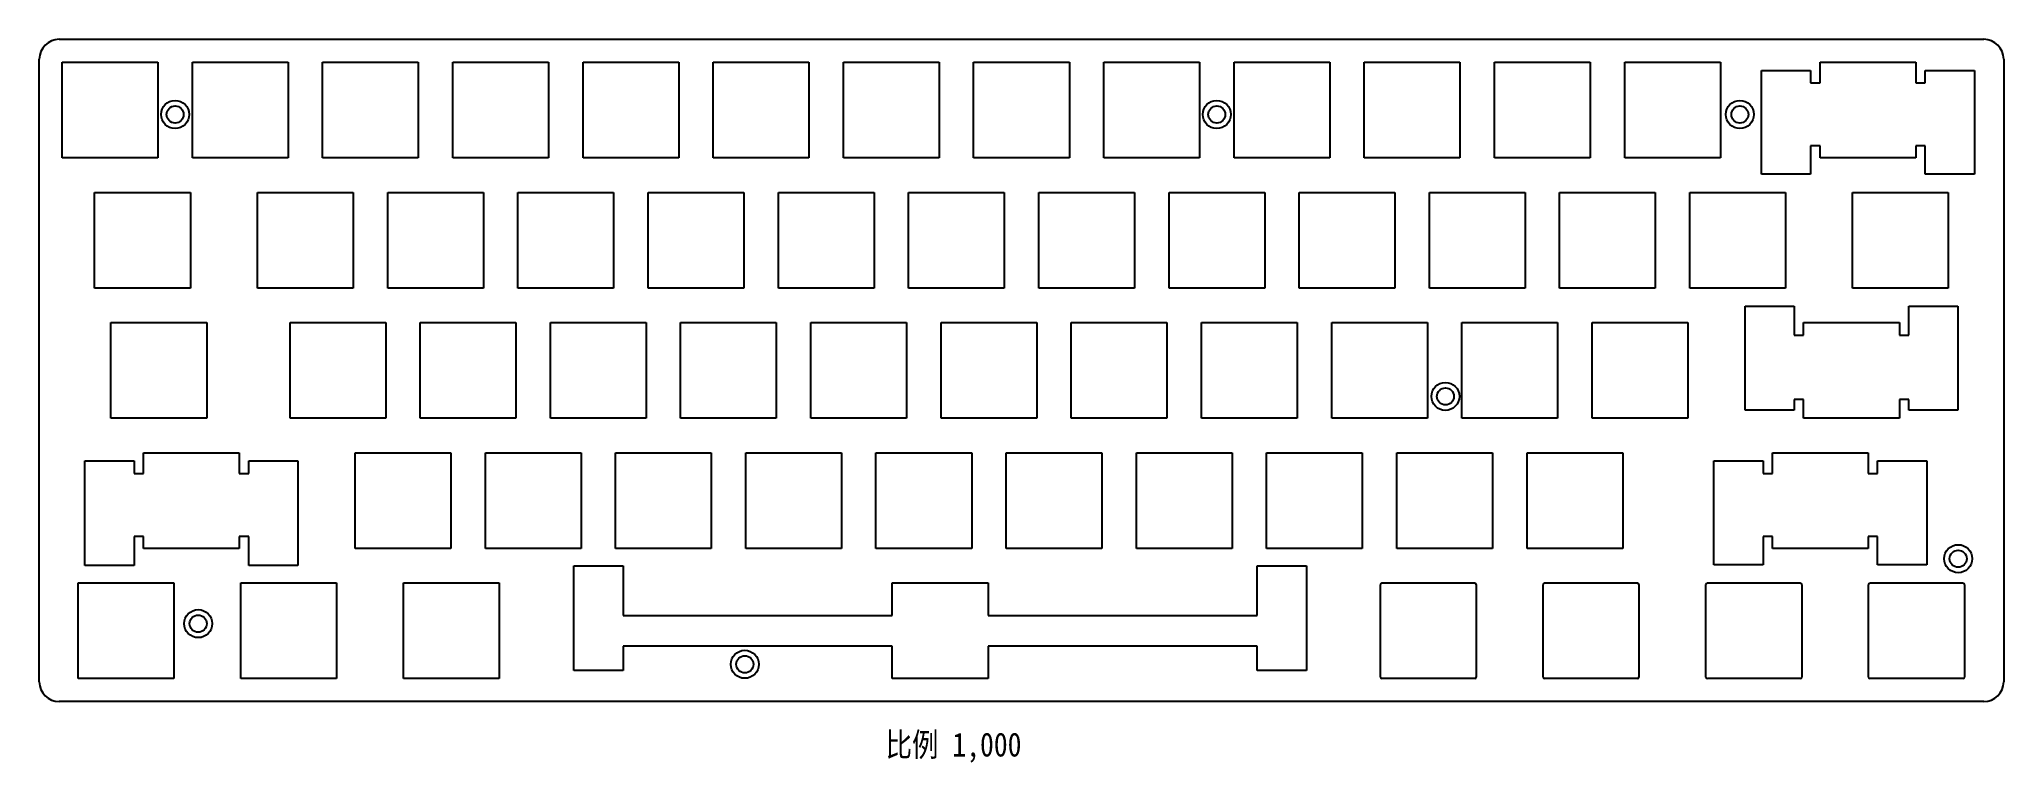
# Model space of a CAD drawing. Header units: millimetres. Extents: x 3 to 290, y 222 to 328.
import ezdxf

# ---------------------------------------------------------------- set-up
doc = ezdxf.new("R2010")
doc.units = ezdxf.units.MM
doc.header["$LTSCALE"] = 30.734
doc.layers.get('0').update_dxf_attribs({"linetype": 'CONTINUOUS'})
doc.styles.get("Standard").update_dxf_attribs({"font": 'txt', "width": 0.85})

msp = doc.modelspace()

# ---------------------------------------------------------------- linework, layer by layer
at = {"color": 7, "linetype": 'Continuous'}
for p, q in [((5.7, 328), (287.3, 328)), ((2.8, 234), (2.8, 325.1)), ((290.2, 325.1), (290.2, 234)), ((6.15, 310.65), (6.15, 324.65)), ((6.15, 324.65), (20.15, 324.65)), ((20.15, 324.65), (20.15, 310.65)), ((25.2, 310.65), (25.2, 324.65)), ((25.2, 324.65), (39.2, 324.65)), ((39.2, 324.65), (39.2, 310.65)), ((44.25, 310.65), (44.25, 324.65)), ((44.25, 324.65), (58.25, 324.65)), ((58.25, 324.65), (58.25, 310.65)), ((63.3, 310.65), (63.3, 324.65)), ((63.3, 324.65), (77.3, 324.65)), ((77.3, 324.65), (77.3, 310.65)), ((82.35, 310.65), (82.35, 324.65)), ((82.35, 324.65), (96.35, 324.65)), ((96.35, 324.65), (96.35, 310.65)), ((101.4, 310.65), (101.4, 324.65)), ((101.4, 324.65), (115.4, 324.65)), ((115.4, 324.65), (115.4, 310.65)), ((120.45, 310.65), (120.45, 324.65)), ((120.45, 324.65), (134.45, 324.65)), ((134.45, 324.65), (134.45, 310.65)), ((139.5, 310.65), (139.5, 324.65)), ((139.5, 324.65), (153.5, 324.65)), ((153.5, 324.65), (153.5, 310.65)), ((158.55, 310.65), (158.55, 324.65)), ((158.55, 324.65), (172.55, 324.65)), ((172.55, 324.65), (172.55, 310.65)), ((177.6, 310.65), (177.6, 324.65)), ((177.6, 324.65), (191.6, 324.65)), ((191.6, 324.65), (191.6, 310.65)), ((196.65, 310.65), (196.65, 324.65)), ((196.65, 324.65), (210.65, 324.65)), ((210.65, 324.65), (210.65, 310.65)), ((215.7, 324.65), (229.7, 324.65)), ((215.7, 310.65), (215.7, 324.65)), ((229.7, 324.65), (229.7, 310.65)), ((234.75, 324.65), (248.75, 324.65)), ((234.75, 310.65), (234.75, 324.65)), ((248.75, 324.65), (248.75, 310.65)), ((254.75, 323.45), (261.95, 323.45)), ((254.75, 308.25), (254.75, 323.45)), ((261.95, 323.45), (261.95, 321.63)), ((263.33, 324.65), (277.33, 324.65)), ((263.33, 321.63), (263.33, 324.65)), ((277.33, 324.65), (277.33, 321.63)), ((278.71, 323.45), (285.91, 323.45)), ((278.71, 321.63), (278.71, 323.45)), ((285.91, 323.45), (285.91, 308.25)), ((261.95, 321.63), (263.33, 321.63)), ((277.33, 321.63), (278.71, 321.63)), ((20.15, 310.65), (6.15, 310.65)), ((39.2, 310.65), (25.2, 310.65)), ((58.25, 310.65), (44.25, 310.65)), ((77.3, 310.65), (63.3, 310.65)), ((96.35, 310.65), (82.35, 310.65)), ((115.4, 310.65), (101.4, 310.65)), ((134.45, 310.65), (120.45, 310.65)), ((153.5, 310.65), (139.5, 310.65)), ((172.55, 310.65), (158.55, 310.65)), ((191.6, 310.65), (177.6, 310.65)), ((210.65, 310.65), (196.65, 310.65)), ((229.7, 310.65), (215.7, 310.65)), ((248.75, 310.65), (234.75, 310.65)), ((263.33, 312.42), (261.95, 312.42)), ((261.95, 312.42), (261.95, 308.25)), ((263.33, 310.65), (263.33, 312.42)), ((277.33, 310.65), (263.33, 310.65)), ((278.71, 312.42), (277.33, 312.42)), ((277.33, 312.42), (277.33, 310.65)), ((278.71, 308.25), (278.71, 312.42)), ((261.95, 308.25), (254.75, 308.25)), ((285.91, 308.25), (278.71, 308.25)), ((10.9, 291.6), (10.9, 305.6)), ((10.9, 305.6), (24.9, 305.6)), ((24.9, 305.6), (24.9, 291.6)), ((34.73, 291.6), (34.73, 305.6)), ((34.73, 305.6), (48.73, 305.6)), ((48.73, 305.6), (48.73, 291.6)), ((53.78, 291.6), (53.78, 305.6)), ((53.78, 305.6), (67.78, 305.6)), ((67.78, 305.6), (67.78, 291.6)), ((72.83, 291.6), (72.83, 305.6)), ((72.83, 305.6), (86.83, 305.6)), ((86.83, 305.6), (86.83, 291.6)), ((91.88, 291.6), (91.88, 305.6)), ((91.88, 305.6), (105.88, 305.6)), ((105.88, 305.6), (105.88, 291.6)), ((110.93, 291.6), (110.93, 305.6)), ((110.93, 305.6), (124.93, 305.6)), ((124.93, 305.6), (124.93, 291.6)), ((129.98, 291.6), (129.98, 305.6)), ((129.98, 305.6), (143.98, 305.6)), ((143.98, 305.6), (143.98, 291.6)), ((149.03, 291.6), (149.03, 305.6)), ((149.03, 305.6), (163.03, 305.6)), ((163.03, 305.6), (163.03, 291.6)), ((168.08, 291.6), (168.08, 305.6)), ((168.08, 305.6), (182.08, 305.6)), ((182.08, 305.6), (182.08, 291.6)), ((187.13, 305.6), (201.13, 305.6)), ((187.13, 291.6), (187.13, 305.6)), ((201.13, 305.6), (201.13, 291.6)), ((206.18, 305.6), (220.18, 305.6)), ((206.18, 291.6), (206.18, 305.6)), ((220.18, 305.6), (220.18, 291.6)), ((225.23, 305.6), (239.23, 305.6)), ((225.23, 291.6), (225.23, 305.6)), ((239.23, 305.6), (239.23, 291.6)), ((244.28, 305.6), (258.28, 305.6)), ((244.28, 291.6), (244.28, 305.6)), ((258.28, 305.6), (258.28, 291.6)), ((268.09, 305.6), (282.09, 305.6)), ((268.09, 291.6), (268.09, 305.6)), ((282.09, 305.6), (282.09, 291.6)), ((24.9, 291.6), (10.9, 291.6)), ((48.73, 291.6), (34.73, 291.6)), ((67.78, 291.6), (53.78, 291.6)), ((86.83, 291.6), (72.83, 291.6)), ((105.88, 291.6), (91.88, 291.6)), ((124.93, 291.6), (110.93, 291.6)), ((143.98, 291.6), (129.98, 291.6)), ((163.03, 291.6), (149.03, 291.6)), ((182.08, 291.6), (168.08, 291.6)), ((201.13, 291.6), (187.13, 291.6)), ((220.18, 291.6), (206.18, 291.6)), ((239.23, 291.6), (225.23, 291.6)), ((258.28, 291.6), (244.28, 291.6)), ((282.09, 291.6), (268.09, 291.6)), ((252.35, 288.95), (259.55, 288.95)), ((252.35, 273.75), (252.35, 288.95)), ((259.55, 288.95), (259.55, 284.73)), ((276.31, 288.95), (283.51, 288.95)), ((276.31, 284.73), (276.31, 288.95)), ((283.51, 288.95), (283.51, 273.75)), ((13.29, 272.55), (13.29, 286.55)), ((13.29, 286.55), (27.29, 286.55)), ((27.29, 286.55), (27.29, 272.55)), ((39.48, 272.55), (39.48, 286.55)), ((39.48, 286.55), (53.48, 286.55)), ((53.48, 286.55), (53.48, 272.55)), ((58.53, 272.55), (58.53, 286.55)), ((58.53, 286.55), (72.53, 286.55)), ((72.53, 286.55), (72.53, 272.55)), ((77.58, 272.55), (77.58, 286.55)), ((77.58, 286.55), (91.58, 286.55)), ((91.58, 286.55), (91.58, 272.55)), ((96.63, 272.55), (96.63, 286.55)), ((96.63, 286.55), (110.63, 286.55)), ((110.63, 286.55), (110.63, 272.55)), ((115.68, 272.55), (115.68, 286.55)), ((115.68, 286.55), (129.68, 286.55)), ((129.68, 286.55), (129.68, 272.55)), ((134.73, 272.55), (134.73, 286.55)), ((134.73, 286.55), (148.73, 286.55)), ((148.73, 286.55), (148.73, 272.55)), ((153.78, 272.55), (153.78, 286.55)), ((153.78, 286.55), (167.78, 286.55)), ((167.78, 286.55), (167.78, 272.55)), ((172.83, 286.55), (186.83, 286.55)), ((172.83, 272.55), (172.83, 286.55)), ((186.83, 286.55), (186.83, 272.55)), ((191.88, 286.55), (205.88, 286.55)), ((191.88, 272.55), (191.88, 286.55)), ((205.88, 286.55), (205.88, 272.55)), ((210.93, 286.55), (224.93, 286.55)), ((210.93, 272.55), (210.93, 286.55)), ((224.93, 286.55), (224.93, 272.55)), ((229.98, 286.55), (243.98, 286.55)), ((229.98, 272.55), (229.98, 286.55)), ((243.98, 286.55), (243.98, 272.55)), ((259.55, 284.73), (260.93, 284.73)), ((260.93, 286.55), (274.93, 286.55)), ((260.93, 284.73), (260.93, 286.55)), ((274.93, 286.55), (274.93, 284.73)), ((274.93, 284.73), (276.31, 284.73)), ((259.55, 273.75), (252.35, 273.75)), ((260.93, 275.32), (259.55, 275.32)), ((259.55, 275.32), (259.55, 273.75)), ((260.93, 272.55), (260.93, 275.32)), ((276.31, 275.32), (274.93, 275.32)), ((274.93, 275.32), (274.93, 272.55)), ((276.31, 273.75), (276.31, 275.32)), ((283.51, 273.75), (276.31, 273.75)), ((27.29, 272.55), (13.29, 272.55)), ((53.48, 272.55), (39.48, 272.55)), ((72.53, 272.55), (58.53, 272.55)), ((91.58, 272.55), (77.58, 272.55)), ((110.63, 272.55), (96.63, 272.55)), ((129.68, 272.55), (115.68, 272.55)), ((148.73, 272.55), (134.73, 272.55)), ((167.78, 272.55), (153.78, 272.55)), ((186.83, 272.55), (172.83, 272.55)), ((205.88, 272.55), (191.88, 272.55)), ((224.93, 272.55), (210.93, 272.55)), ((243.98, 272.55), (229.98, 272.55)), ((274.93, 272.55), (260.93, 272.55)), ((18.06, 264.48), (18.06, 267.5)), ((18.06, 267.5), (32.06, 267.5)), ((32.06, 267.5), (32.06, 264.48)), ((49.01, 253.5), (49.01, 267.5)), ((49.01, 267.5), (63.01, 267.5)), ((63.01, 267.5), (63.01, 253.5)), ((68.06, 253.5), (68.06, 267.5)), ((68.06, 267.5), (82.06, 267.5)), ((82.06, 267.5), (82.06, 253.5)), ((87.11, 253.5), (87.11, 267.5)), ((87.11, 267.5), (101.11, 267.5)), ((101.11, 267.5), (101.11, 253.5)), ((106.16, 253.5), (106.16, 267.5)), ((106.16, 267.5), (120.16, 267.5)), ((120.16, 267.5), (120.16, 253.5)), ((125.21, 253.5), (125.21, 267.5)), ((125.21, 267.5), (139.21, 267.5)), ((139.21, 267.5), (139.21, 253.5)), ((144.26, 267.5), (158.26, 267.5)), ((144.26, 253.5), (144.26, 267.5)), ((158.26, 267.5), (158.26, 253.5)), ((163.31, 267.5), (177.31, 267.5)), ((163.31, 253.5), (163.31, 267.5)), ((177.31, 267.5), (177.31, 253.5)), ((182.36, 267.5), (196.36, 267.5)), ((182.36, 253.5), (182.36, 267.5)), ((196.36, 267.5), (196.36, 253.5)), ((201.41, 267.5), (215.41, 267.5)), ((201.41, 253.5), (201.41, 267.5)), ((215.41, 267.5), (215.41, 253.5)), ((220.46, 267.5), (234.46, 267.5)), ((220.46, 253.5), (220.46, 267.5)), ((234.46, 267.5), (234.46, 253.5)), ((256.36, 267.5), (270.36, 267.5)), ((256.36, 264.48), (256.36, 267.5)), ((270.36, 267.5), (270.36, 264.48)), ((9.48, 251), (9.48, 266.3)), ((9.48, 266.3), (16.68, 266.3)), ((16.68, 266.3), (16.68, 264.48)), ((16.68, 264.48), (18.06, 264.48)), ((32.06, 264.48), (33.44, 264.48)), ((33.44, 264.48), (33.44, 266.3)), ((33.44, 266.3), (40.64, 266.3)), ((40.64, 266.3), (40.64, 251)), ((247.79, 266.3), (254.99, 266.3)), ((247.79, 251.1), (247.79, 266.3)), ((254.99, 266.3), (254.99, 264.48)), ((254.99, 264.48), (256.36, 264.48)), ((270.36, 264.48), (271.74, 264.48)), ((271.74, 266.3), (278.94, 266.3)), ((271.74, 264.48), (271.74, 266.3)), ((278.94, 266.3), (278.94, 251.1)), ((16.68, 255.27), (16.68, 251)), ((18.06, 255.27), (16.68, 255.27)), ((18.06, 253.5), (18.06, 255.27)), ((32.06, 253.5), (18.06, 253.5)), ((32.06, 255.27), (32.06, 253.5)), ((33.44, 255.27), (32.06, 255.27)), ((33.44, 251), (33.44, 255.27)), ((63.01, 253.5), (49.01, 253.5)), ((82.06, 253.5), (68.06, 253.5)), ((101.11, 253.5), (87.11, 253.5)), ((120.16, 253.5), (106.16, 253.5)), ((139.21, 253.5), (125.21, 253.5)), ((158.26, 253.5), (144.26, 253.5)), ((177.31, 253.5), (163.31, 253.5)), ((196.36, 253.5), (182.36, 253.5)), ((215.41, 253.5), (201.41, 253.5)), ((234.46, 253.5), (220.46, 253.5)), ((256.36, 255.27), (254.99, 255.27)), ((254.99, 255.27), (254.99, 251.1)), ((256.36, 253.5), (256.36, 255.27)), ((270.36, 253.5), (256.36, 253.5)), ((271.74, 255.27), (270.36, 255.27)), ((270.36, 255.27), (270.36, 253.5)), ((271.74, 251.1), (271.74, 255.27)), ((16.68, 251), (9.48, 251)), ((40.64, 251), (33.44, 251)), ((81, 235.65), (81, 250.95)), ((81, 250.95), (88.2, 250.95)), ((88.2, 250.95), (88.2, 243.7)), ((181, 250.95), (188.2, 250.95)), ((181, 243.7), (181, 250.95)), ((188.2, 250.95), (188.2, 235.65)), ((254.99, 251.1), (247.79, 251.1)), ((278.94, 251.1), (271.74, 251.1)), ((8.5, 234.45), (8.5, 248.45)), ((8.5, 248.45), (22.5, 248.45)), ((22.5, 248.45), (22.5, 234.45)), ((32.3, 234.45), (32.3, 248.45)), ((32.3, 248.45), (46.3, 248.45)), ((46.3, 248.45), (46.3, 234.45)), ((56.1, 234.45), (56.1, 248.45)), ((56.1, 248.45), (70.1, 248.45)), ((70.1, 248.45), (70.1, 234.45)), ((127.6, 248.45), (141.6, 248.45)), ((127.6, 243.7), (127.6, 248.45)), ((141.6, 248.45), (141.6, 243.7)), ((199.04, 234.65), (199.04, 248.25)), ((199.24, 248.45), (212.84, 248.45)), ((213.04, 248.25), (213.04, 234.65)), ((222.84, 234.65), (222.84, 248.25)), ((223.04, 248.45), (236.64, 248.45)), ((236.84, 248.25), (236.84, 234.65)), ((246.64, 234.65), (246.64, 248.25)), ((246.84, 248.45), (260.44, 248.45)), ((260.64, 248.25), (260.64, 234.65)), ((270.44, 234.65), (270.44, 248.25)), ((270.64, 248.45), (284.24, 248.45)), ((284.44, 248.25), (284.44, 234.65)), ((88.2, 243.7), (127.6, 243.7)), ((141.6, 243.7), (181, 243.7)), ((88.2, 239.2), (88.2, 235.65)), ((127.6, 239.2), (88.2, 239.2)), ((127.6, 234.45), (127.6, 239.2)), ((181, 239.2), (141.6, 239.2)), ((141.6, 239.2), (141.6, 234.45)), ((181, 235.65), (181, 239.2)), ((22.5, 234.45), (8.5, 234.45)), ((46.3, 234.45), (32.3, 234.45)), ((70.1, 234.45), (56.1, 234.45)), ((88.2, 235.65), (81, 235.65)), ((141.6, 234.45), (127.6, 234.45)), ((188.2, 235.65), (181, 235.65)), ((212.84, 234.45), (199.24, 234.45)), ((236.64, 234.45), (223.04, 234.45)), ((260.44, 234.45), (246.84, 234.45)), ((284.24, 234.45), (270.64, 234.45)), ((287.3, 231.1), (5.7, 231.1))]:
    msp.add_line(p, q, dxfattribs=at)
for centre, radius in [((22.67, 317), 2.05), ((175.07, 317), 2.05), ((251.6, 317), 2.05), ((22.67, 317), 1.25), ((175.07, 317), 1.25), ((251.6, 317), 1.25), ((208.52, 275.75), 2.05), ((208.52, 275.75), 1.25), ((283.54, 252), 2.05), ((283.54, 252), 1.25), ((26.05, 242.5), 2.05), ((26.05, 242.5), 1.25), ((106.02, 236.55), 2.05), ((106.02, 236.55), 1.25)]:
    msp.add_circle(centre, radius, dxfattribs=at)
for centre, radius, start, end in [((5.7, 325.1), 2.9, 90, 180), ((287.3, 325.1), 2.9, 0, 90), ((199.24, 248.25), 0.2, 90, 180), ((212.84, 248.25), 0.2, 0, 90), ((223.04, 248.25), 0.2, 90, 180), ((236.64, 248.25), 0.2, 0, 90), ((246.84, 248.25), 0.2, 90, 180), ((260.44, 248.25), 0.2, 0, 90), ((270.64, 248.25), 0.2, 90, 180), ((284.24, 248.25), 0.2, 0, 90), ((5.7, 234), 2.9, 180, 270), ((199.24, 234.65), 0.2, 180, 270), ((212.84, 234.65), 0.2, 270, 360), ((223.04, 234.65), 0.2, 180, 270), ((236.64, 234.65), 0.2, 270, 360), ((246.84, 234.65), 0.2, 180, 270), ((260.44, 234.65), 0.2, 270, 360), ((270.64, 234.65), 0.2, 180, 270), ((284.24, 234.65), 0.2, 270, 360), ((287.3, 234), 2.9, 270, 360)]:
    msp.add_arc(centre, radius, start, end, dxfattribs=at)

# ---------------------------------------------------------------- texts
at = {"color": 2, "linetype": 'Continuous', "insert": (146.5, 226.56), "char_height": 3.5, "width": 35.7, "attachment_point": 3, "line_spacing_factor": 0.9}
msp.add_mtext('比例 1,000', dxfattribs=at)

doc.saveas('drawing.dxf')
